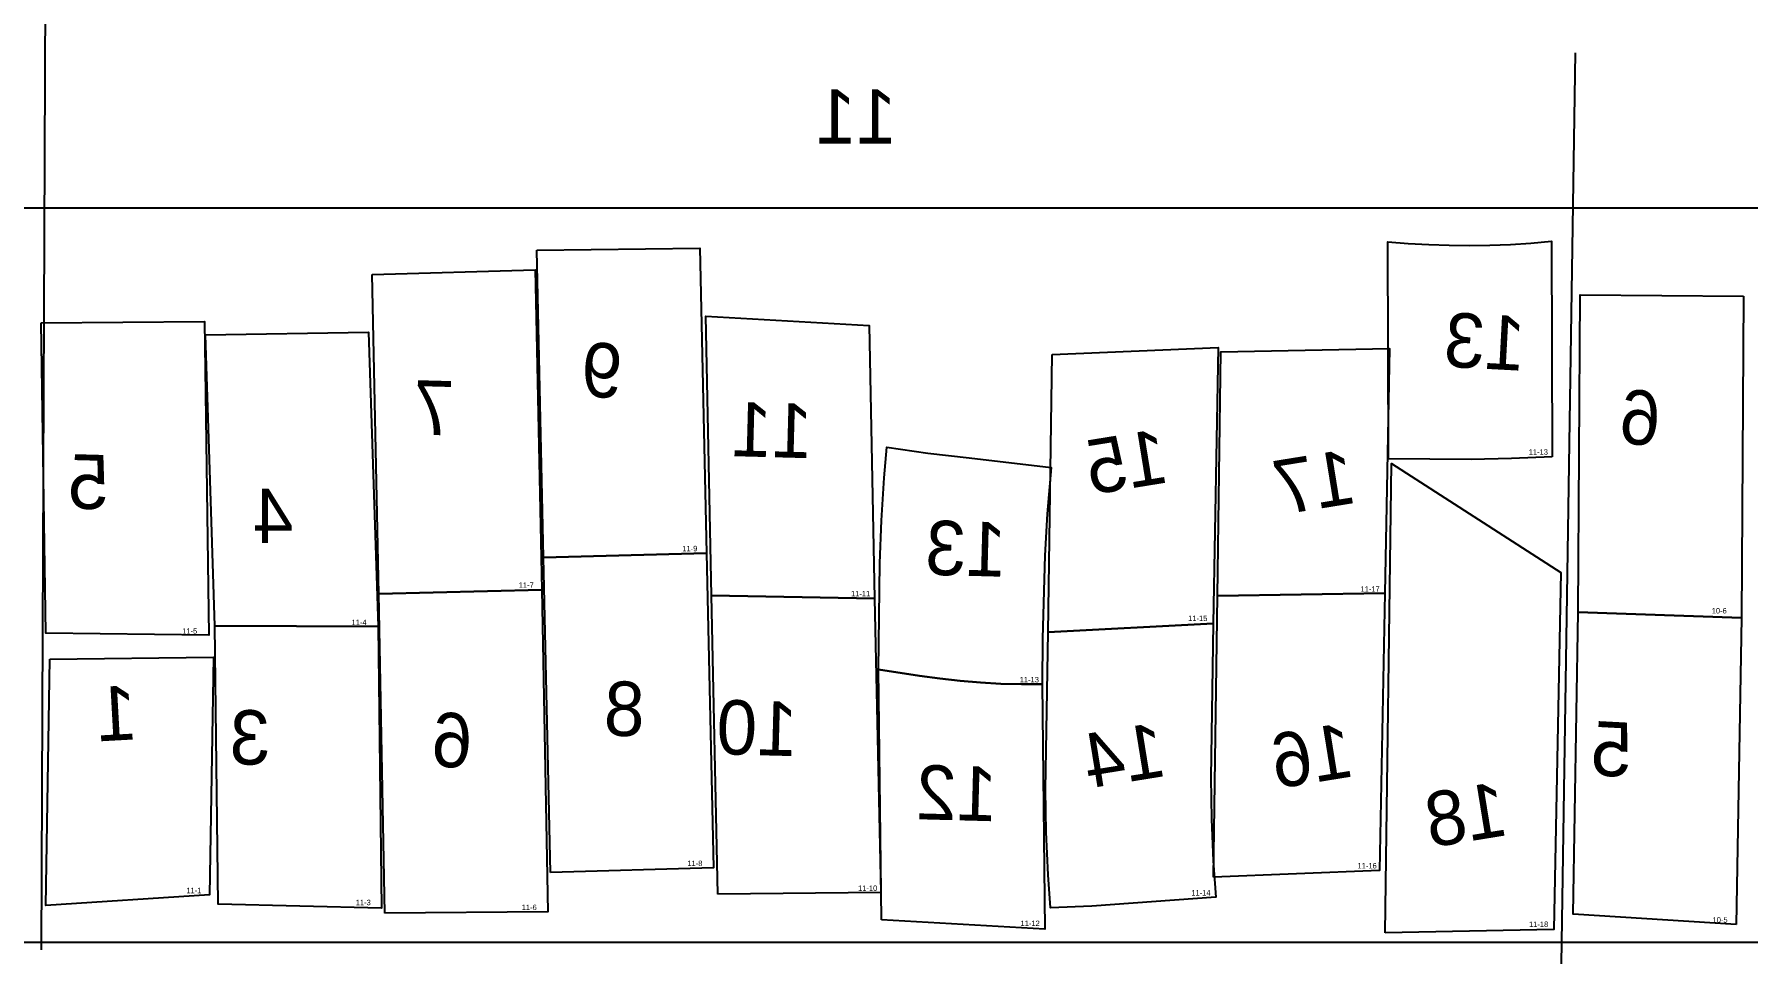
# Model space of a CAD drawing. Header units: millimetres. Extents: x 12942 to 18383, y 13072 to 17462.
# Drawn here: x 14565 to 15196, y 15253 to 15595 of the extents above; entities that cross this region are included whole.
import ezdxf

# ---------------------------------------------------------------- set-up
doc = ezdxf.new("R2010")
doc.units = ezdxf.units.MM
doc.header["$LTSCALE"] = 100
doc.header["$MEASUREMENT"] = 0
for name, color, linetype in [('CUT', 3, 'Continuous'), ('Default', 7, 'Continuous'), ('text', 1, 'Continuous')]:
    doc.layers.add(name, color=color, linetype=linetype)

msp = doc.modelspace()

# ---------------------------------------------------------------- linework, layer by layer
at = {"layer": 'CUT'}
for points in [[(15123.55, 15439.21), (15108.68, 15438.56), (15093.74, 15438.26), (15063.44, 15438.53), (15063.09, 15518.29), (15070.64, 15517.72), (15078.16, 15517.3), (15085.68, 15517.03), (15093.19, 15516.94), (15100.69, 15517.03), (15108.21, 15517.31), (15115.74, 15517.79), (15123.29, 15518.49), (15123.55, 15439.21)], [(14750.07, 15515.28), (14810.03, 15515.91), (14812.51, 15403.72), (14752.57, 15402.13), (14750.07, 15515.28)], [(14689.52, 15506.25), (14749.47, 15508.03), (14751.94, 15390.25), (14691.97, 15388.86), (14689.52, 15506.25)], [(15193.98, 15498.35), (15193.18, 15380.05), (15133.09, 15382.08), (15133.89, 15498.74), (15193.98, 15498.35)], [(14567.82, 15488.49), (14627.82, 15489.01), (14629.5, 15373.65), (14569.47, 15374.32), (14567.82, 15488.49)], [(14814.33, 15388.15), (14812.32, 15490.9), (14872.4, 15487.5), (14874.34, 15387.09), (14814.33, 15388.15)], [(14631.64, 15377.04), (14628.22, 15484.09), (14688.25, 15485.02), (14691.72, 15376.78), (14631.64, 15377.04)], [(14939.71, 15476.9), (15000.78, 15479.39), (14998.87, 15377.92), (14938.22, 15374.67), (14939.71, 15476.9)], [(15000.47, 15388.08), (15001.69, 15477.82), (15063.75, 15479.08), (15062.02, 15389.1), (15000.47, 15388.08)], [(14875.83, 15361.01), (14876.31, 15400.12), (14876.89, 15415.81), (14877.87, 15431.48), (14878.9, 15442.75), (14893.98, 15440.59), (14909.1, 15438.78), (14939.36, 15435.31), (14937.86, 15418.2), (14936.97, 15402.93), (14936.16, 15372.35), (14936.04, 15355.59), (14928.42, 15355.55), (14920.84, 15355.76), (14913.3, 15356.2), (14905.78, 15356.84), (14898.29, 15357.66), (14890.81, 15358.64), (14875.83, 15361.01)], [(15062.13, 15264.15), (15064.45, 15436.8), (15126.83, 15396.69), (15124.2, 15265.41), (15062.13, 15264.15)], [(14755.09, 15286.28), (14752.57, 15402.13), (14812.51, 15403.72), (14815.04, 15288.06), (14755.09, 15286.28)], [(14694.19, 15271.31), (14691.97, 15388.86), (14751.94, 15390.25), (14754.19, 15271.83), (14694.19, 15271.31)], [(14816.7, 15278.36), (14814.33, 15388.15), (14874.34, 15387.09), (14876.66, 15278.99), (14816.7, 15278.36)], [(14999.02, 15284.62), (15000.47, 15388.08), (15062.02, 15389.1), (15060.08, 15287.1), (14999.02, 15284.62)], [(15191.32, 15267.16), (15131.26, 15270.98), (15133.09, 15382.08), (15193.18, 15380.05), (15191.32, 15267.16)], [(14631.64, 15377.04), (14691.72, 15376.78), (14692.94, 15273.25), (14632.84, 15274.64), (14631.64, 15377.04)], [(14938.22, 15374.67), (14998.87, 15377.92), (14998.01, 15321.18), (14998.26, 15305.89), (14998.92, 15290.61), (14999.86, 15277.24), (14969.48, 15275.02), (14954.29, 15273.98), (14939.06, 15273.29), (14938.2, 15285.5), (14937.52, 15301.18), (14937.25, 15316.88), (14938.22, 15374.67)], [(14571.04, 15364.76), (14631.16, 15365.55), (14629.72, 15278.05), (14569.48, 15274.15), (14571.04, 15364.76)], [(14876.88, 15268.92), (14875.83, 15361.01), (14890.81, 15358.64), (14898.29, 15357.66), (14905.78, 15356.84), (14913.3, 15356.2), (14920.84, 15355.76), (14928.42, 15355.55), (14936.04, 15355.59), (14936.96, 15265.52), (14876.88, 15268.92)]]:
    msp.add_lwpolyline(points, dxfattribs=at)
at = {"layer": 'Default'}
for p, q in [((14569.44, 15659.63), (14567.84, 15257.86)), ((15132.06, 15587.84), (15126.86, 15252.77))]:
    msp.add_line(p, q, dxfattribs=at)
msp.add_lwpolyline([(13054.5, 15530.72), (13054.5, 15260.72), (15554.5, 15260.72), (15554.5, 15530.72), (13054.5, 15530.72)], dxfattribs=at)

# ---------------------------------------------------------------- texts
at = {"layer": 'text', "extrusion": (0, 0, -1), "char_height": 20, "width": 9.39, "attachment_point": 1}
for s, insert, text_direction in [('11', (14882.44, 15574.37), (-1, 0, 0)), ('13', (15114.23, 15490.8), (-0.998606, 0.052791, 0)), ('9', (14781.81, 15480.84), (-0.999643, 0.026708, 0)), ('7', (14719.91, 15467.03), (-0.999643, 0.026708, 0)), ('6', (15163.95, 15463.25), (-0.998606, 0.052791, 0)), ('11', (14851.77, 15458.67), (-0.999643, 0.026708, 0)), ('15', (14980.01, 15449.71), (-0.987127, -0.159938, 0)), ('5', (14592.88, 15439.84), (-0.999643, 0.026708, 0)), ('17', (15049.07, 15442.19), (-0.987127, -0.159938, 0)), ('4', (14660.5, 15427.51), (-1, 0, 0)), ('13', (14923.1, 15415.07), (-0.999643, 0.026708, 0)), ('1', (14602.36, 15355.31), (-0.998477, -0.055168, 0)), ('8', (14790, 15356.34), (-0.999643, 0.026708, 0)), ('10', (14846.28, 15349.08), (-0.999643, 0.026708, 0)), ('3', (14652, 15346.01), (-1, 0, 0)), ('6', (14726.65, 15344.81), (-0.999643, 0.026708, 0)), ('14', (14979.16, 15341.72), (-0.987127, -0.159938, 0)), ('5', (15153.37, 15341.34), (-0.998606, 0.052791, 0)), ('16', (15048.23, 15341.59), (-0.987127, -0.159938, 0)), ('12', (14919.69, 15325.13), (-0.999643, 0.026708, 0)), ('18', (15104.83, 15319.95), (-0.987127, -0.159938, 0))]:
    msp.add_mtext(s, dxfattribs=dict(at, insert=insert, text_direction=text_direction))
at = {"layer": 'text', "char_height": 2, "width": 9.39, "attachment_point": 1}
for s, insert in [('11-13', (15114.97, 15442)), ('11-9', (14803.61, 15406.47)), ('11-7', (14743.46, 15393.03)), ('11-17', (15053.08, 15391.58)), ('11-11', (14865.69, 15389.91)), ('11-4', (14681.97, 15379.31)), ('11-15', (14989.69, 15380.8)), ('10-6', (15182.27, 15383.6)), ('11-5', (14619.65, 15376.13)), ('11-13', (14927.73, 15358.24)), ('11-8', (14805.49, 15290.69)), ('11-16', (15051.98, 15289.81)), ('11-1', (14621.21, 15280.71)), ('11-10', (14868.28, 15281.55)), ('11-14', (14990.85, 15279.86)), ('11-3', (14683.51, 15276.3)), ('11-6', (14744.56, 15274.51)), ('11-12', (14928.04, 15268.62)), ('11-18', (15115.08, 15268.29)), ('10-5', (15182.57, 15269.89))]:
    msp.add_mtext(s, dxfattribs=dict(at, insert=insert))

doc.saveas('drawing.dxf')
